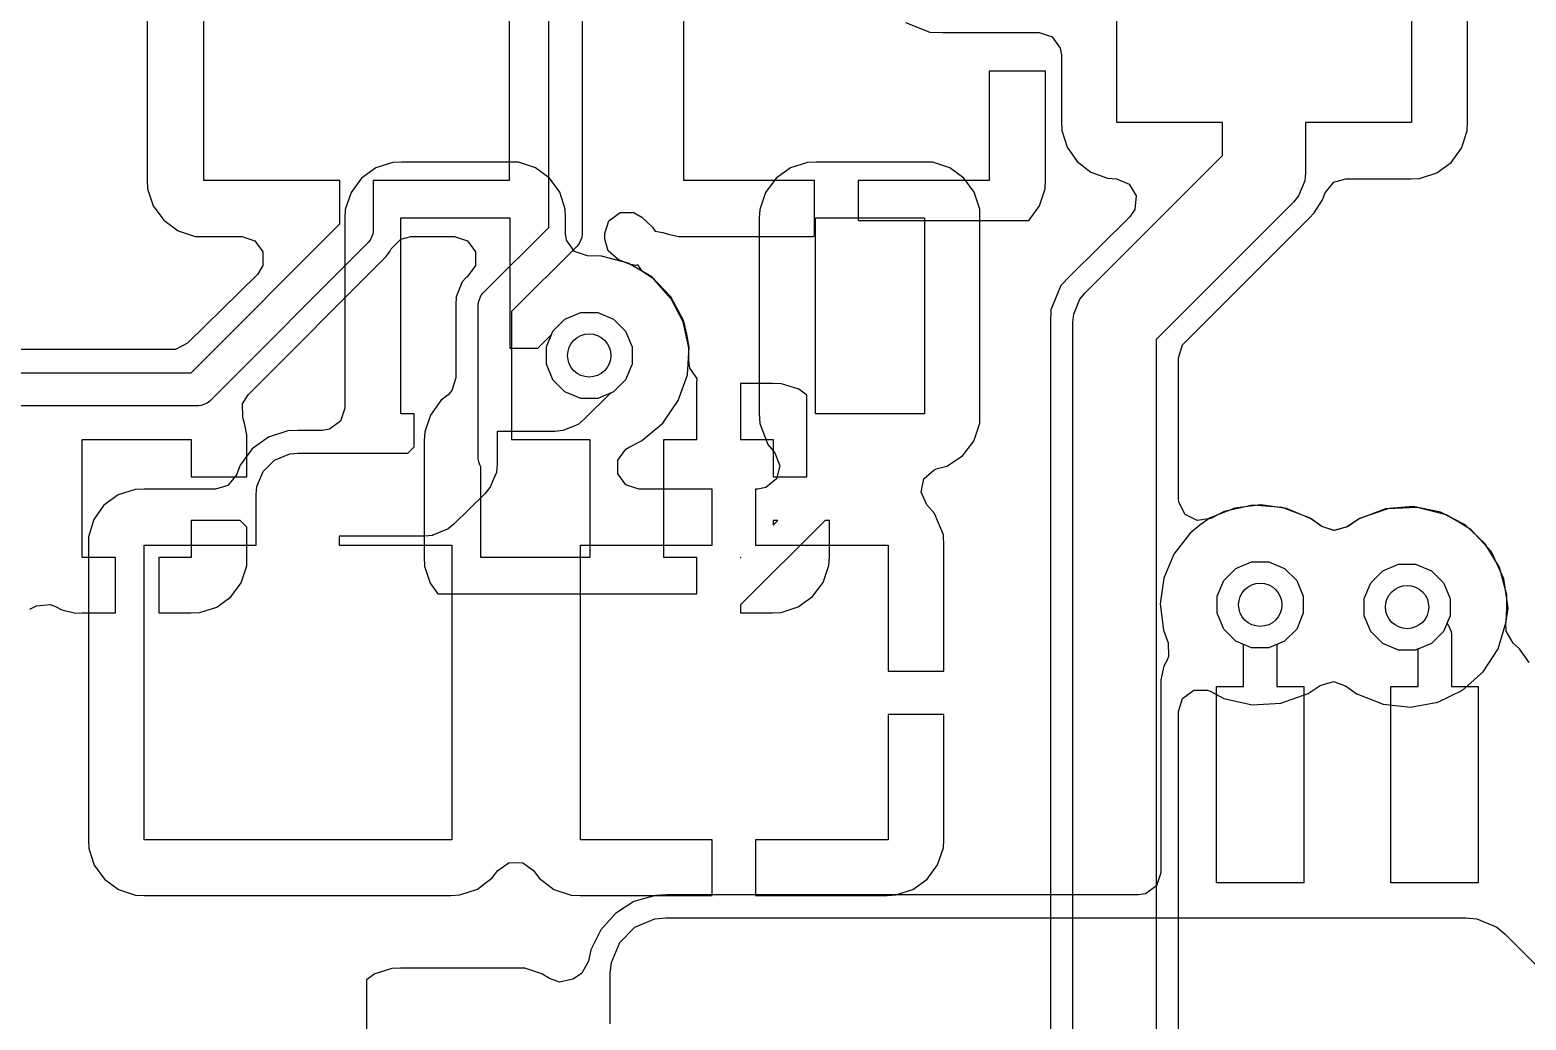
# Model space of a CAD drawing. Header units: inches. Extents: x 3.98 to 8.37, y -7.42 to -0.85.
# Drawn here: x 5.22 to 6.222, y -5.356 to -4.692 of the extents above; entities that cross this region are included whole.
import ezdxf

# ---------------------------------------------------------------- set-up
doc = ezdxf.new("R2010")
doc.units = ezdxf.units.IN
doc.header["$MEASUREMENT"] = 0
doc.layers.add('Bottom Layer', color=153, linetype='CONTINUOUS', true_color=0x4d7fc4)
doc.layers.add('Top Layer', color=13, linetype='CONTINUOUS', true_color=0xc83434)

msp = doc.modelspace()

# ---------------------------------------------------------------- linework, layer by layer
at = {"layer": 'Bottom Layer', "linetype": 'CONTINUOUS'}
for p, q in [((6.1453, -4.5484), (6.1453, -4.7545)), ((6.1829, -4.7542), (6.1829, -4.6362)), ((5.9479, -4.7545), (5.9479, -4.6794)), ((5.8064, -4.6874), (5.8226, -4.694)), ((5.8226, -4.694), (5.8311, -4.6943)), ((5.8311, -4.6943), (5.8959, -4.6943)), ((5.8959, -4.6943), (5.9046, -4.6971)), ((5.9046, -4.6971), (5.91, -4.7046)), ((5.91, -4.7046), (5.9108, -4.7092)), ((5.9108, -4.7092), (5.9108, -4.7541)), ((5.9108, -4.7541), (5.911, -4.7599)), ((5.911, -4.7599), (5.9146, -4.7711)), ((6.0188, -4.7545), (5.9479, -4.7545)), ((6.0188, -4.7766), (6.0188, -4.7545)), ((6.1453, -4.7545), (6.0744, -4.7545)), ((6.0744, -4.7545), (6.0744, -4.7882)), ((6.1789, -4.7717), (6.1827, -4.7602)), ((6.1827, -4.7602), (6.1829, -4.7542)), ((5.9146, -4.7711), (5.9213, -4.7806)), ((5.4629, -4.7813), (5.4514, -4.785)), ((5.4687, -4.781), (5.4629, -4.7813)), ((5.5412, -4.781), (5.4687, -4.781)), ((5.547, -4.7812), (5.5412, -4.781)), ((5.5583, -4.7849), (5.547, -4.7812)), ((5.7406, -4.7813), (5.7292, -4.785)), ((5.7464, -4.781), (5.7406, -4.7813)), ((5.8189, -4.781), (5.7464, -4.781)), ((5.8247, -4.7812), (5.8189, -4.781)), ((5.836, -4.7849), (5.8247, -4.7812)), ((5.9213, -4.7806), (5.9305, -4.7877)), ((5.9266, -4.8687), (6.0188, -4.7766)), ((6.1623, -4.7883), (6.1719, -4.7813)), ((6.1719, -4.7813), (6.1789, -4.7717)), ((5.4514, -4.785), (5.4419, -4.7919)), ((5.5677, -4.7918), (5.5583, -4.7849)), ((5.7292, -4.785), (5.7196, -4.7919)), ((5.8455, -4.7918), (5.836, -4.7849)), ((5.9305, -4.7877), (5.9416, -4.7918)), ((6.0744, -4.7882), (6.0739, -4.7936)), ((6.1508, -4.792), (6.1623, -4.7883)), ((5.4349, -4.8014), (5.4309, -4.8128)), ((5.4419, -4.7919), (5.4349, -4.8014)), ((5.5746, -4.8012), (5.5677, -4.7918)), ((5.5783, -4.8125), (5.5746, -4.8012)), ((5.7126, -4.8014), (5.7087, -4.8128)), ((5.7196, -4.7919), (5.7126, -4.8014)), ((5.8523, -4.8012), (5.8455, -4.7918)), ((5.856, -4.8125), (5.8523, -4.8012)), ((5.9416, -4.7918), (5.9476, -4.7923)), ((5.9476, -4.7923), (5.9561, -4.7959)), ((5.9561, -4.7959), (5.9608, -4.8037)), ((6.0739, -4.7936), (6.0697, -4.8036)), ((6.0874, -4.8016), (6.0933, -4.7946)), ((6.0933, -4.7946), (6.1013, -4.7922)), ((6.1013, -4.7922), (6.1449, -4.7922)), ((6.1449, -4.7922), (6.1508, -4.792)), ((5.9608, -4.8037), (5.96, -4.8129)), ((6.0663, -4.8078), (5.9742, -4.9)), ((6.0697, -4.8036), (6.0663, -4.8078)), ((6.0801, -4.8151), (6.0856, -4.8064)), ((6.0856, -4.8064), (6.0874, -4.8016)), ((5.4309, -4.8128), (5.4306, -4.8185)), ((5.4306, -4.8185), (5.4306, -4.9459)), ((5.4682, -4.9498), (5.4682, -4.8183)), ((5.4682, -4.8183), (5.5413, -4.8183)), ((5.5413, -4.8183), (5.5413, -4.9058)), ((5.5785, -4.8183), (5.5783, -4.8125)), ((5.5785, -4.829), (5.5785, -4.8183)), ((5.7087, -4.8128), (5.7083, -4.8185)), ((5.7083, -4.8185), (5.7083, -4.9492)), ((5.7459, -4.9498), (5.7459, -4.8183)), ((5.7459, -4.8183), (5.819, -4.8183)), ((5.819, -4.8183), (5.819, -4.9498)), ((5.8562, -4.8183), (5.856, -4.8125)), ((5.8562, -4.9495), (5.8562, -4.8183)), ((5.9567, -4.8177), (5.9161, -4.8576)), ((5.96, -4.8129), (5.9567, -4.8177)), ((5.9936, -4.9018), (6.0767, -4.8187)), ((6.0767, -4.8187), (6.0801, -4.8151)), ((5.5792, -4.8334), (5.5785, -4.829)), ((5.5845, -4.8409), (5.5792, -4.8334)), ((5.5932, -4.8439), (5.5845, -4.8409)), ((5.6026, -4.844), (5.5932, -4.8439)), ((5.6206, -4.8487), (5.6026, -4.844)), ((5.6364, -4.858), (5.6206, -4.8487)), ((5.6491, -4.8713), (5.6364, -4.858)), ((5.9161, -4.8576), (5.9104, -4.8638)), ((5.6578, -4.8877), (5.6491, -4.8713)), ((5.9104, -4.8638), (5.9037, -4.88)), ((5.9232, -4.873), (5.9266, -4.8687)), ((5.9037, -4.88), (5.9034, -4.8885)), ((5.919, -4.883), (5.9232, -4.873)), ((5.57, -4.8943), (5.5781, -4.8862)), ((5.5781, -4.8862), (5.5887, -4.8819)), ((5.5887, -4.8819), (5.6002, -4.8819)), ((5.6002, -4.8819), (5.6107, -4.8862)), ((5.6107, -4.8862), (5.6188, -4.8943)), ((5.6599, -4.8964), (5.6578, -4.8877)), ((5.9034, -4.8885), (5.9034, -5.9757)), ((5.9185, -4.8884), (5.919, -4.883)), ((5.9185, -6.0251), (5.9185, -4.8884)), ((5.5599, -4.9058), (5.5691, -4.8966)), ((5.5691, -4.8966), (5.57, -4.8943)), ((5.6188, -4.8943), (5.6232, -4.9049)), ((5.6614, -4.9051), (5.6599, -4.8964)), ((5.9742, -4.9), (5.9742, -6.0251)), ((5.992, -4.9036), (5.9936, -4.9018)), ((5.5413, -4.9058), (5.5599, -4.9058)), ((5.6232, -4.9049), (5.6232, -4.9164)), ((5.6602, -4.9236), (5.6614, -4.9051)), ((5.9892, -4.9123), (5.992, -4.9036)), ((5.6232, -4.9164), (5.6188, -4.9269)), ((5.9892, -5.0066), (5.9892, -4.9123)), ((5.6188, -4.9269), (5.6107, -4.935)), ((5.6541, -4.9409), (5.6602, -4.9236)), ((5.6085, -4.936), (5.5911, -4.9534)), ((5.6107, -4.935), (5.6085, -4.936)), ((5.6437, -4.956), (5.6541, -4.9409)), ((5.4306, -4.9459), (5.4278, -4.9547)), ((5.4771, -4.9498), (5.4682, -4.9498)), ((5.4771, -4.9718), (5.4771, -4.9498)), ((5.7083, -4.9492), (5.7087, -4.9563)), ((5.819, -4.9498), (5.7459, -4.9498)), ((5.8561, -4.956), (5.8562, -4.9495)), ((5.3925, -4.9611), (5.3795, -4.9653)), ((5.3992, -4.9608), (5.3925, -4.9611)), ((5.4157, -4.9608), (5.3992, -4.9608)), ((5.4203, -4.9601), (5.4157, -4.9608)), ((5.4278, -4.9547), (5.4203, -4.9601)), ((5.5714, -4.9615), (5.5328, -4.9615)), ((5.5328, -4.9615), (5.5328, -4.9834)), ((5.5768, -4.961), (5.5714, -4.9615)), ((5.5869, -4.9568), (5.5768, -4.961)), ((5.5911, -4.9534), (5.5869, -4.9568)), ((5.6295, -4.9679), (5.6437, -4.956)), ((5.7087, -4.9563), (5.714, -4.9702)), ((5.8522, -4.968), (5.8561, -4.956)), ((5.3795, -4.9653), (5.3686, -4.9731)), ((5.4728, -4.976), (5.4771, -4.9718)), ((5.6211, -4.9721), (5.6295, -4.9679)), ((5.714, -4.9702), (5.7188, -4.9759)), ((5.8446, -4.9779), (5.8522, -4.968)), ((5.3686, -4.9731), (5.3605, -4.9841)), ((5.3759, -4.9884), (5.3836, -4.9807)), ((5.3836, -4.9807), (5.3937, -4.9765)), ((5.3937, -4.9765), (5.3991, -4.976)), ((5.3991, -4.976), (5.4728, -4.976)), ((5.6136, -4.9808), (5.619, -4.9734)), ((5.6136, -4.99), (5.6136, -4.9808)), ((5.619, -4.9734), (5.6211, -4.9721)), ((5.7188, -4.9759), (5.7222, -4.9845)), ((5.8339, -4.9847), (5.8446, -4.9779)), ((5.358, -4.9907), (5.3523, -4.9978)), ((5.3605, -4.9841), (5.358, -4.9907)), ((5.3718, -4.9984), (5.3759, -4.9884)), ((5.5322, -4.9891), (5.5301, -4.994)), ((5.5328, -4.9834), (5.5322, -4.9889)), ((5.5322, -4.9889), (5.5322, -4.989)), ((5.5322, -4.989), (5.5322, -4.9891)), ((5.619, -4.9974), (5.6136, -4.99)), ((5.7222, -4.9845), (5.7199, -4.9934)), ((5.8187, -4.9933), (5.8256, -4.9872)), ((5.8256, -4.9872), (5.8277, -4.9864)), ((5.8277, -4.9864), (5.8339, -4.9847)), ((5.2902, -5.0004), (5.2787, -5.0041)), ((5.2961, -5.0003), (5.2902, -5.0004)), ((5.3441, -5.0003), (5.2961, -5.0003)), ((5.3523, -4.9978), (5.3441, -5.0003)), ((5.3712, -5.0038), (5.3718, -4.9984)), ((5.5279, -4.9991), (5.5244, -5.0033)), ((5.528, -4.999), (5.5279, -4.9991)), ((5.5281, -4.9989), (5.528, -4.999)), ((5.5301, -4.994), (5.5281, -4.9989)), ((5.6277, -5.0003), (5.619, -4.9974)), ((5.6767, -5.0003), (5.6277, -5.0003)), ((5.6767, -5.0377), (5.6767, -5.0003)), ((5.7073, -5.0003), (5.7059, -5.0003)), ((5.7059, -5.0003), (5.7059, -5.0377)), ((5.7128, -4.9992), (5.7073, -5.0003)), ((5.7199, -4.9934), (5.7128, -4.9992)), ((5.8168, -5.0023), (5.8187, -4.9933)), ((5.2692, -5.011), (5.2625, -5.0206)), ((5.2787, -5.0041), (5.2692, -5.011)), ((5.3712, -5.0377), (5.3712, -5.0038)), ((5.5244, -5.0033), (5.5037, -5.0237)), ((5.8205, -5.0107), (5.8168, -5.0023)), ((5.8258, -5.0165), (5.8205, -5.0107)), ((5.9894, -5.009), (5.9892, -5.0066)), ((5.9936, -5.0171), (5.9894, -5.009)), ((6.0391, -5.0109), (6.0198, -5.0152)), ((6.0586, -5.0124), (6.0391, -5.0109)), ((6.1464, -5.0119), (6.1279, -5.0134)), ((6.1647, -5.0156), (6.1464, -5.0119)), ((5.2625, -5.0206), (5.2589, -5.0321)), ((5.8317, -5.0309), (5.8258, -5.0165)), ((6.0018, -5.0213), (5.9936, -5.0171)), ((6.0109, -5.0198), (6.0018, -5.0213)), ((6.0198, -5.0152), (6.0109, -5.0198)), ((6.0771, -5.0194), (6.0586, -5.0124)), ((6.0853, -5.0253), (6.0771, -5.0194)), ((6.1103, -5.02), (6.1024, -5.0254)), ((6.1279, -5.0134), (6.1103, -5.02)), ((6.1812, -5.0241), (6.1647, -5.0156)), ((5.2589, -5.0321), (5.2589, -5.0381)), ((5.4842, -5.0317), (5.4269, -5.0317)), ((5.4269, -5.0317), (5.4269, -5.0377)), ((5.4891, -5.0312), (5.4842, -5.0317)), ((5.4893, -5.0312), (5.4891, -5.0312)), ((5.4894, -5.0312), (5.4893, -5.0312)), ((5.4896, -5.0311), (5.4894, -5.0312)), ((5.4945, -5.0291), (5.4896, -5.0311)), ((5.4994, -5.0271), (5.4945, -5.0291)), ((5.4995, -5.027), (5.4994, -5.0271)), ((5.4996, -5.027), (5.4995, -5.027)), ((5.4998, -5.0268), (5.4996, -5.027)), ((5.5037, -5.0237), (5.4998, -5.0268)), ((5.8321, -5.0384), (5.8317, -5.0309)), ((6.0936, -5.028), (6.0853, -5.0253)), ((6.1024, -5.0254), (6.0936, -5.028)), ((6.1947, -5.0369), (6.1812, -5.0241)), ((5.2589, -5.0381), (5.2589, -5.2351)), ((5.2962, -5.2351), (5.2962, -5.0377)), ((5.2962, -5.0377), (5.3712, -5.0377)), ((5.4269, -5.0377), (5.5023, -5.0377)), ((5.5023, -5.0377), (5.5023, -5.2351)), ((5.5885, -5.2351), (5.5885, -5.0377)), ((5.5885, -5.0377), (5.6767, -5.0377)), ((5.7059, -5.0377), (5.7946, -5.0377)), ((5.7946, -5.0377), (5.7946, -5.1221)), ((5.8321, -5.1221), (5.8321, -5.0384)), ((6.2043, -5.0528), (6.1947, -5.0369)), ((6.0277, -5.0533), (6.0382, -5.0489)), ((6.0382, -5.0489), (6.0497, -5.0489)), ((6.0497, -5.0489), (6.0603, -5.0533)), ((6.1261, -5.0549), (6.1367, -5.0505)), ((6.1367, -5.0505), (6.1481, -5.0505)), ((6.1481, -5.0505), (6.1587, -5.0549)), ((6.0152, -5.072), (6.0196, -5.0614)), ((6.0196, -5.0614), (6.0277, -5.0533)), ((6.0603, -5.0533), (6.0684, -5.0614)), ((6.0684, -5.0614), (6.0727, -5.072)), ((6.118, -5.0629), (6.1261, -5.0549)), ((6.1587, -5.0549), (6.1668, -5.0629)), ((6.2091, -5.0711), (6.2043, -5.0528)), ((6.0152, -5.0834), (6.0152, -5.072)), ((6.0727, -5.072), (6.0727, -5.0834)), ((6.1136, -5.0735), (6.118, -5.0629)), ((6.1668, -5.0629), (6.1712, -5.0735)), ((6.2092, -5.0801), (6.2091, -5.0711)), ((6.1136, -5.085), (6.1136, -5.0735)), ((6.1712, -5.0735), (6.1712, -5.085)), ((6.2087, -5.0892), (6.2092, -5.0801)), ((6.0196, -5.094), (6.0152, -5.0834)), ((6.0727, -5.0834), (6.0684, -5.094)), ((6.118, -5.0956), (6.1136, -5.085)), ((6.1712, -5.085), (6.1668, -5.0956)), ((6.2033, -5.1071), (6.2087, -5.0892)), ((6.0277, -5.1021), (6.0196, -5.094)), ((6.0382, -5.1065), (6.0277, -5.1021)), ((6.0603, -5.1021), (6.0497, -5.1065)), ((6.0684, -5.094), (6.0603, -5.1021)), ((6.1261, -5.1036), (6.118, -5.0956)), ((6.1668, -5.0956), (6.1587, -5.1036)), ((6.0497, -5.1065), (6.0382, -5.1065)), ((6.1367, -5.108), (6.1261, -5.1036)), ((6.1481, -5.108), (6.1367, -5.108)), ((6.1587, -5.1036), (6.1481, -5.108)), ((6.1933, -5.1227), (6.2033, -5.1071)), ((5.7946, -5.1221), (5.8321, -5.1221)), ((6.076, -5.1372), (6.0842, -5.1317)), ((6.0842, -5.1317), (6.093, -5.1292)), ((6.093, -5.1292), (6.1011, -5.1319)), ((6.1011, -5.1319), (6.1088, -5.1374)), ((6.1795, -5.1349), (6.1933, -5.1227)), ((5.9892, -5.1491), (5.992, -5.1404)), ((5.992, -5.1404), (5.9995, -5.135)), ((5.9995, -5.135), (6.0087, -5.135)), ((6.0087, -5.135), (6.0109, -5.1359)), ((6.0109, -5.1359), (6.0196, -5.1404)), ((6.0196, -5.1404), (6.0386, -5.1448)), ((6.0577, -5.1437), (6.076, -5.1372)), ((6.1088, -5.1374), (6.1263, -5.1443)), ((6.1629, -5.143), (6.1795, -5.1349)), ((5.8321, -5.1513), (5.7946, -5.1513)), ((5.7946, -5.1513), (5.7946, -5.2351)), ((5.8321, -5.2349), (5.8321, -5.1513)), ((5.9892, -5.5874), (5.9892, -5.1491)), ((6.0386, -5.1448), (6.0577, -5.1437)), ((6.1263, -5.1443), (6.1447, -5.1462)), ((6.1447, -5.1462), (6.1629, -5.143)), ((5.2589, -5.2351), (5.2591, -5.2409)), ((5.2591, -5.2409), (5.2628, -5.2522)), ((5.5023, -5.2351), (5.2962, -5.2351)), ((5.6767, -5.2351), (5.5885, -5.2351)), ((5.6767, -5.2724), (5.6767, -5.2351)), ((5.7946, -5.2351), (5.7059, -5.2351)), ((5.7059, -5.2351), (5.7059, -5.2724)), ((5.8278, -5.252), (5.8317, -5.2406)), ((5.8317, -5.2406), (5.8321, -5.2349)), ((5.2628, -5.2522), (5.2696, -5.2616)), ((5.5332, -5.2557), (5.5407, -5.2504)), ((5.5407, -5.2504), (5.5499, -5.2505)), ((5.5499, -5.2505), (5.5571, -5.2558)), ((5.8208, -5.2615), (5.8278, -5.252)), ((5.2696, -5.2616), (5.279, -5.2685)), ((5.5195, -5.2682), (5.5294, -5.2607)), ((5.5294, -5.2607), (5.5332, -5.2557)), ((5.5571, -5.2558), (5.5608, -5.2609)), ((5.5608, -5.2609), (5.5706, -5.2684)), ((5.8112, -5.2684), (5.8208, -5.2615)), ((5.279, -5.2685), (5.2904, -5.2722)), ((5.2904, -5.2722), (5.2962, -5.2724)), ((5.2962, -5.2724), (5.5017, -5.2724)), ((5.5017, -5.2724), (5.5077, -5.2721)), ((5.5077, -5.2721), (5.5195, -5.2682)), ((5.5706, -5.2684), (5.5823, -5.2722)), ((5.5823, -5.2722), (5.5884, -5.2724)), ((5.5884, -5.2724), (5.6767, -5.2724)), ((5.7059, -5.2724), (5.794, -5.2724)), ((5.794, -5.2724), (5.7998, -5.2721)), ((5.7998, -5.2721), (5.8112, -5.2684))]:
    msp.add_line(p, q, dxfattribs=at)
at = {"layer": 'Bottom Layer'}
for centre in [(5.5944, -4.9106), (6.044, -5.0777), (6.1424, -5.0792)]:
    msp.add_circle(centre, 0.0145, dxfattribs=at)
at = {"layer": 'Top Layer', "linetype": 'CONTINUOUS'}
for p, q in [((5.2983, -4.6184), (5.2983, -4.7929)), ((5.3362, -4.7933), (5.3362, -4.618)), ((5.5408, -4.618), (5.5408, -4.7933)), ((5.6577, -4.7933), (5.6577, -4.618)), ((5.5673, -4.8248), (5.5673, -4.6463)), ((5.5896, -4.6509), (5.5896, -4.8294)), ((5.8996, -4.7201), (5.8624, -4.7201)), ((5.8624, -4.7201), (5.8624, -4.7933)), ((5.9001, -4.7201), (5.8996, -4.7201)), ((5.9001, -4.7929), (5.9001, -4.7201)), ((5.2983, -4.7929), (5.2985, -4.7989)), ((5.2985, -4.7989), (5.3023, -4.8104)), ((5.4273, -4.7933), (5.3362, -4.7933)), ((5.4273, -4.8225), (5.4273, -4.7933)), ((5.5408, -4.7933), (5.4496, -4.7933)), ((5.4496, -4.7933), (5.4496, -4.8271)), ((5.7454, -4.7933), (5.6577, -4.7933)), ((5.7454, -4.8303), (5.7454, -4.7933)), ((5.8624, -4.7933), (5.7746, -4.7933)), ((5.7746, -4.7933), (5.7746, -4.8201)), ((5.8961, -4.8104), (5.8998, -4.7989)), ((5.8998, -4.7989), (5.9001, -4.7929)), ((5.3023, -4.8104), (5.3093, -4.82)), ((5.8891, -4.82), (5.8961, -4.8104)), ((5.3093, -4.82), (5.3189, -4.827)), ((5.6048, -4.829), (5.6076, -4.8203)), ((5.6076, -4.8203), (5.6151, -4.8149)), ((5.6151, -4.8149), (5.6242, -4.8149)), ((5.6242, -4.8149), (5.6296, -4.818)), ((5.6296, -4.818), (5.6369, -4.8246)), ((5.7746, -4.8201), (5.8891, -4.8201)), ((5.8891, -4.8201), (5.8891, -4.82)), ((5.3189, -4.827), (5.3304, -4.8308)), ((5.3277, -4.9222), (5.4273, -4.8225)), ((5.3304, -4.8308), (5.3363, -4.831)), ((5.3363, -4.831), (5.3617, -4.831)), ((5.3617, -4.831), (5.3704, -4.8338)), ((5.4494, -4.8293), (5.4477, -4.8333)), ((5.4496, -4.8271), (5.4494, -4.8293)), ((5.4681, -4.8326), (5.4749, -4.831)), ((5.4749, -4.831), (5.5042, -4.831)), ((5.5042, -4.831), (5.5129, -4.8338)), ((5.5234, -4.8686), (5.5673, -4.8248)), ((5.5894, -4.8316), (5.5877, -4.8356)), ((5.5896, -4.8294), (5.5894, -4.8316)), ((5.6048, -4.8327), (5.6048, -4.829)), ((5.6369, -4.8246), (5.6385, -4.8274)), ((5.6385, -4.8274), (5.6437, -4.8282)), ((5.6437, -4.8282), (5.6472, -4.8294)), ((5.6472, -4.8294), (5.6545, -4.8309)), ((5.6545, -4.8309), (5.6579, -4.831)), ((5.6579, -4.831), (5.7447, -4.831)), ((5.7447, -4.831), (5.7454, -4.8303)), ((5.4464, -4.835), (5.3402, -4.9412)), ((5.3704, -4.8338), (5.3758, -4.8412)), ((5.3758, -4.8412), (5.3758, -4.8504)), ((5.4477, -4.8333), (5.4464, -4.835)), ((5.4584, -4.8442), (5.4608, -4.841)), ((5.4608, -4.841), (5.4617, -4.8392)), ((5.4617, -4.8392), (5.4681, -4.8326)), ((5.5129, -4.8338), (5.5183, -4.8412)), ((5.5183, -4.8412), (5.5183, -4.8504)), ((5.5863, -4.8373), (5.5424, -4.8811)), ((5.5877, -4.8356), (5.5863, -4.8373)), ((5.6071, -4.8406), (5.6048, -4.8327)), ((5.6141, -4.8465), (5.6071, -4.8406)), ((5.3658, -4.9369), (5.4571, -4.8456)), ((5.3758, -4.8504), (5.3721, -4.8564)), ((5.4571, -4.8456), (5.4584, -4.8442)), ((5.5183, -4.8504), (5.5129, -4.8578)), ((5.6214, -4.8494), (5.6141, -4.8465)), ((5.6254, -4.8504), (5.6214, -4.8494)), ((5.6269, -4.85), (5.6254, -4.8504)), ((5.6302, -4.8544), (5.6269, -4.85)), ((5.3721, -4.8564), (5.3253, -4.9024)), ((5.5092, -4.8613), (5.5052, -4.8713)), ((5.5117, -4.8587), (5.5092, -4.8613)), ((5.5124, -4.8582), (5.5117, -4.8587)), ((5.5129, -4.8578), (5.5124, -4.8582)), ((5.6376, -4.8595), (5.6302, -4.8544)), ((5.6494, -4.8726), (5.6376, -4.8595)), ((5.5052, -4.8713), (5.5051, -4.8766)), ((5.5204, -4.8743), (5.522, -4.8703)), ((5.522, -4.8703), (5.5234, -4.8686)), ((5.5051, -4.8766), (5.5051, -4.9255)), ((5.5201, -4.8765), (5.5204, -4.8743)), ((5.5201, -4.9797), (5.5201, -4.8765)), ((5.5424, -4.8811), (5.5424, -4.967)), ((5.6574, -4.8881), (5.6494, -4.8726)), ((5.57, -4.8943), (5.5781, -4.8862)), ((5.5781, -4.8862), (5.5887, -4.8819)), ((5.5887, -4.8819), (5.6002, -4.8819)), ((5.6002, -4.8819), (5.6107, -4.8862)), ((5.6107, -4.8862), (5.6188, -4.8943)), ((5.6612, -4.9054), (5.6574, -4.8881)), ((5.5657, -4.9049), (5.57, -4.8943)), ((5.6188, -4.8943), (5.6232, -4.9049)), ((5.3149, -4.9067), (5.169, -4.9067)), ((5.3171, -4.9066), (5.3149, -4.9067)), ((5.3253, -4.9024), (5.3171, -4.9066)), ((5.5657, -4.9164), (5.5657, -4.9049)), ((5.6232, -4.9049), (5.6232, -4.9164)), ((5.6611, -4.9143), (5.6612, -4.9054)), ((5.57, -4.9269), (5.5657, -4.9164)), ((5.6232, -4.9164), (5.6188, -4.9269)), ((5.6618, -4.9191), (5.6611, -4.9143)), ((5.6668, -4.926), (5.6618, -4.9191)), ((5.1686, -4.9222), (5.3277, -4.9222)), ((5.5051, -4.9255), (5.5023, -4.9342)), ((5.5781, -4.935), (5.57, -4.9269)), ((5.6188, -4.9269), (5.6107, -4.935)), ((5.6664, -4.9291), (5.6667, -4.9263)), ((5.6664, -4.967), (5.6664, -4.9291)), ((5.6667, -4.9263), (5.6668, -4.926)), ((5.7173, -4.9294), (5.6957, -4.9294)), ((5.6957, -4.9294), (5.6957, -4.967)), ((5.7233, -4.9296), (5.7173, -4.9294)), ((5.7348, -4.9333), (5.7233, -4.9296)), ((5.3402, -4.9412), (5.3385, -4.9426)), ((5.3621, -4.9431), (5.3658, -4.9369)), ((5.495, -4.9408), (5.4881, -4.9506)), ((5.4998, -4.9369), (5.495, -4.9408)), ((5.5023, -4.9342), (5.4998, -4.9369)), ((5.5887, -4.9394), (5.5781, -4.935)), ((5.6002, -4.9394), (5.5887, -4.9394)), ((5.6107, -4.935), (5.6002, -4.9394)), ((5.7403, -4.9373), (5.7348, -4.9333)), ((5.7403, -4.992), (5.7403, -4.9373)), ((5.3323, -4.9444), (5.1797, -4.9444)), ((5.3345, -4.9442), (5.3323, -4.9444)), ((5.3385, -4.9426), (5.3345, -4.9442)), ((5.3623, -4.9523), (5.3621, -4.9431)), ((5.4881, -4.9506), (5.4843, -4.9619)), ((5.3635, -4.956), (5.3623, -4.9523)), ((5.365, -4.9637), (5.3635, -4.956)), ((5.4843, -4.9619), (5.4839, -4.9676)), ((5.2547, -5.0459), (5.2547, -4.967)), ((5.2547, -4.967), (5.3278, -4.967)), ((5.3278, -4.967), (5.3278, -4.992)), ((5.3651, -4.9674), (5.365, -4.9637)), ((5.3651, -4.992), (5.3651, -4.9674)), ((5.4839, -4.9676), (5.4839, -5.0459)), ((5.5424, -4.967), (5.5948, -4.967)), ((5.5948, -4.967), (5.5948, -5.0459)), ((5.6445, -5.0459), (5.6445, -4.967)), ((5.6445, -4.967), (5.6664, -4.967)), ((5.6957, -4.967), (5.7176, -4.967)), ((5.7176, -4.967), (5.7176, -4.992)), ((5.5204, -4.9819), (5.5201, -4.9797)), ((5.5204, -4.982), (5.5204, -4.9819)), ((5.5204, -4.9819), (5.5204, -4.9819)), ((5.5212, -4.9839), (5.5204, -4.982)), ((5.3278, -4.992), (5.3651, -4.992)), ((5.5217, -4.9852), (5.5212, -4.9839)), ((5.5217, -5.0459), (5.5217, -4.9852)), ((5.7176, -4.992), (5.7403, -4.992)), ((6.0443, -5.0108), (6.0269, -5.013)), ((6.0616, -5.0132), (6.0443, -5.0108)), ((5.3606, -5.0212), (5.3278, -5.0212)), ((5.3278, -5.0212), (5.3278, -5.0459)), ((5.3651, -5.0257), (5.3606, -5.0212)), ((5.7524, -5.0212), (5.6957, -5.0777)), ((5.7176, -5.0212), (5.7176, -5.0244)), ((5.7176, -5.0244), (5.7208, -5.0212)), ((5.7208, -5.0212), (5.7176, -5.0212)), ((5.7549, -5.0212), (5.7524, -5.0212)), ((5.7553, -5.0212), (5.7549, -5.0212)), ((5.7553, -5.0456), (5.7553, -5.0212)), ((6.0104, -5.0195), (6.0035, -5.0243)), ((6.0269, -5.013), (6.0104, -5.0195)), ((6.078, -5.02), (6.0616, -5.0132)), ((6.0853, -5.0253), (6.078, -5.02)), ((6.1106, -5.0199), (6.1022, -5.0255)), ((6.1295, -5.0133), (6.1106, -5.0199)), ((6.1492, -5.0125), (6.1295, -5.0133)), ((6.1685, -5.0175), (6.1492, -5.0125)), ((6.177, -5.0223), (6.1685, -5.0175)), ((5.3651, -5.0458), (5.3651, -5.0257)), ((5.997, -5.0296), (5.9862, -5.0437)), ((6.0035, -5.0243), (5.997, -5.0296)), ((6.0934, -5.028), (6.0853, -5.0253)), ((6.1022, -5.0255), (6.0934, -5.028)), ((6.1853, -5.0275), (6.177, -5.0223)), ((6.1989, -5.0423), (6.1853, -5.0275)), ((5.2769, -5.0459), (5.2547, -5.0459)), ((5.2769, -5.0831), (5.2769, -5.0459)), ((5.3278, -5.0459), (5.3061, -5.0459)), ((5.3061, -5.0459), (5.3061, -5.0831)), ((5.3612, -5.0629), (5.3649, -5.0516)), ((5.3649, -5.0516), (5.3651, -5.0458)), ((5.4839, -5.0459), (5.4841, -5.0518)), ((5.4841, -5.0518), (5.4878, -5.0632)), ((5.5948, -5.0459), (5.5217, -5.0459)), ((5.6664, -5.0459), (5.6445, -5.0459)), ((5.6664, -5.0703), (5.6664, -5.0459)), ((5.6957, -5.0459), (5.6957, -5.0462)), ((5.6957, -5.0462), (5.696, -5.0459)), ((5.696, -5.0459), (5.6957, -5.0459)), ((5.7511, -5.0627), (5.755, -5.0513)), ((5.755, -5.0513), (5.7553, -5.0456)), ((5.9862, -5.0437), (5.9794, -5.0598)), ((6.0277, -5.0533), (6.0382, -5.0489)), ((6.0382, -5.0489), (6.0497, -5.0489)), ((6.0497, -5.0489), (6.0603, -5.0533)), ((6.1261, -5.0549), (6.1367, -5.0505)), ((6.1367, -5.0505), (6.1481, -5.0505)), ((6.1481, -5.0505), (6.1587, -5.0549)), ((6.2073, -5.0602), (6.1989, -5.0423)), ((5.9794, -5.0598), (5.977, -5.0771)), ((6.0152, -5.072), (6.0196, -5.0614)), ((6.0196, -5.0614), (6.0277, -5.0533)), ((6.0603, -5.0533), (6.0684, -5.0614)), ((6.0684, -5.0614), (6.0727, -5.072)), ((6.118, -5.0629), (6.1261, -5.0549)), ((6.1587, -5.0549), (6.1668, -5.0629)), ((6.21, -5.08), (6.2073, -5.0602)), ((5.3543, -5.0724), (5.3612, -5.0629)), ((5.4878, -5.0632), (5.4929, -5.0703)), ((5.4929, -5.0703), (5.6664, -5.0703)), ((5.7345, -5.0791), (5.7441, -5.0722)), ((5.7441, -5.0722), (5.7511, -5.0627)), ((6.0152, -5.0834), (6.0152, -5.072)), ((6.0727, -5.072), (6.0727, -5.0834)), ((6.1136, -5.0735), (6.118, -5.0629)), ((6.1668, -5.0629), (6.1712, -5.0735)), ((5.2195, -5.0806), (5.2241, -5.0785)), ((5.2241, -5.0785), (5.2332, -5.0776)), ((5.2332, -5.0776), (5.2369, -5.0789)), ((5.2369, -5.0789), (5.2411, -5.0811)), ((5.2411, -5.0811), (5.2501, -5.0832)), ((5.3336, -5.0829), (5.3449, -5.0792)), ((5.3449, -5.0792), (5.3543, -5.0724)), ((5.6957, -5.0777), (5.6957, -5.0831)), ((5.7231, -5.0828), (5.7345, -5.0791)), ((5.977, -5.0771), (5.9791, -5.0947)), ((6.1136, -5.085), (6.1136, -5.0735)), ((6.1712, -5.0735), (6.1712, -5.085)), ((6.2086, -5.0901), (6.21, -5.08)), ((5.2501, -5.0832), (5.2547, -5.0831)), ((5.2547, -5.0831), (5.255, -5.0831)), ((5.255, -5.0831), (5.2769, -5.0831)), ((5.3061, -5.0831), (5.3278, -5.0831)), ((5.3278, -5.0831), (5.3336, -5.0829)), ((5.6957, -5.0831), (5.7172, -5.0831)), ((5.7172, -5.0831), (5.7231, -5.0828)), ((6.0196, -5.094), (6.0152, -5.0834)), ((6.0727, -5.0834), (6.0684, -5.094)), ((6.118, -5.0956), (6.1136, -5.085)), ((6.1712, -5.085), (6.169, -5.0902)), ((6.169, -5.0902), (6.1702, -5.0916)), ((6.1702, -5.0916), (6.1719, -5.0956)), ((6.2088, -5.0954), (6.2086, -5.0901)), ((5.9791, -5.0947), (5.9822, -5.1031)), ((6.0277, -5.1021), (6.0196, -5.094)), ((6.0328, -5.1042), (6.0277, -5.1021)), ((6.0603, -5.1021), (6.0551, -5.1042)), ((6.0684, -5.094), (6.0603, -5.1021)), ((6.1261, -5.1036), (6.118, -5.0956)), ((6.1719, -5.0956), (6.1721, -5.0978)), ((6.1721, -5.0978), (6.1721, -5.1325)), ((6.2135, -5.1033), (6.2088, -5.0954)), ((5.9825, -5.1123), (5.9816, -5.1147)), ((5.9822, -5.1031), (5.9825, -5.1123)), ((6.0328, -5.1325), (6.0328, -5.1042)), ((6.0551, -5.1042), (6.0551, -5.1325)), ((6.1367, -5.108), (6.1261, -5.1036)), ((6.1481, -5.108), (6.1367, -5.108)), ((6.1498, -5.1073), (6.1481, -5.108)), ((6.1498, -5.1325), (6.1498, -5.1073)), ((6.2178, -5.1071), (6.2135, -5.1033)), ((6.2241, -5.1163), (6.2178, -5.1071)), ((5.9795, -5.1189), (5.9773, -5.1279)), ((5.9816, -5.1147), (5.9795, -5.1189)), ((5.9773, -5.1279), (5.9773, -5.1325)), ((5.9773, -5.1325), (5.9773, -5.2573)), ((6.0146, -5.2641), (6.0146, -5.1325)), ((6.0146, -5.1325), (6.0328, -5.1325)), ((6.0551, -5.1325), (6.0731, -5.1325)), ((6.0731, -5.1325), (6.0731, -5.2641)), ((6.1315, -5.2641), (6.1315, -5.1325)), ((6.1315, -5.1325), (6.1498, -5.1325)), ((6.1721, -5.1325), (6.19, -5.1325)), ((6.19, -5.1325), (6.19, -5.2641)), ((5.9773, -5.2573), (5.9744, -5.266)), ((5.6388, -5.2724), (5.6244, -5.2766)), ((5.6462, -5.2721), (5.6388, -5.2724)), ((5.9624, -5.2721), (5.6462, -5.2721)), ((5.967, -5.2714), (5.9624, -5.2721)), ((5.9744, -5.266), (5.967, -5.2714)), ((6.0731, -5.2641), (6.0146, -5.2641)), ((6.19, -5.2641), (6.1315, -5.2641)), ((5.6244, -5.2766), (5.6119, -5.2845)), ((5.6119, -5.2845), (5.6021, -5.2955)), ((5.625, -5.2938), (5.6384, -5.2882)), ((5.6384, -5.2882), (5.6457, -5.2875)), ((5.6457, -5.2875), (6.1817, -5.2875)), ((6.1817, -5.2875), (6.189, -5.2882)), ((6.189, -5.2882), (6.2024, -5.2938)), ((5.6021, -5.2955), (5.5955, -5.309)), ((5.6148, -5.304), (5.625, -5.2938)), ((6.2024, -5.2938), (6.2024, -5.2938)), ((6.2024, -5.2938), (6.208, -5.2984)), ((6.208, -5.2984), (6.3104, -5.4009)), ((5.5955, -5.309), (5.594, -5.3165)), ((5.6093, -5.3174), (5.6148, -5.304)), ((5.4622, -5.3214), (5.4507, -5.3251)), ((5.468, -5.3211), (5.4622, -5.3214)), ((5.5456, -5.3211), (5.468, -5.3211)), ((5.5513, -5.3213), (5.5456, -5.3211)), ((5.5627, -5.3249), (5.5513, -5.3213)), ((5.594, -5.3165), (5.5895, -5.3245)), ((5.6085, -5.3247), (5.6093, -5.3174)), ((5.4507, -5.3251), (5.4452, -5.3291)), ((5.4452, -5.3291), (5.4452, -5.5451)), ((5.5677, -5.3282), (5.5627, -5.3249)), ((5.5745, -5.3305), (5.5677, -5.3282)), ((5.5834, -5.3285), (5.5745, -5.3305)), ((5.5871, -5.3263), (5.5834, -5.3285)), ((5.5895, -5.3245), (5.5871, -5.3263)), ((5.6085, -5.3585), (5.6085, -5.3247))]:
    msp.add_line(p, q, dxfattribs=at)
at = {"layer": 'Top Layer'}
for centre in [(5.5944, -4.9106), (6.044, -5.0777), (6.1424, -5.0792)]:
    msp.add_circle(centre, 0.0145, dxfattribs=at)

doc.saveas('drawing.dxf')
